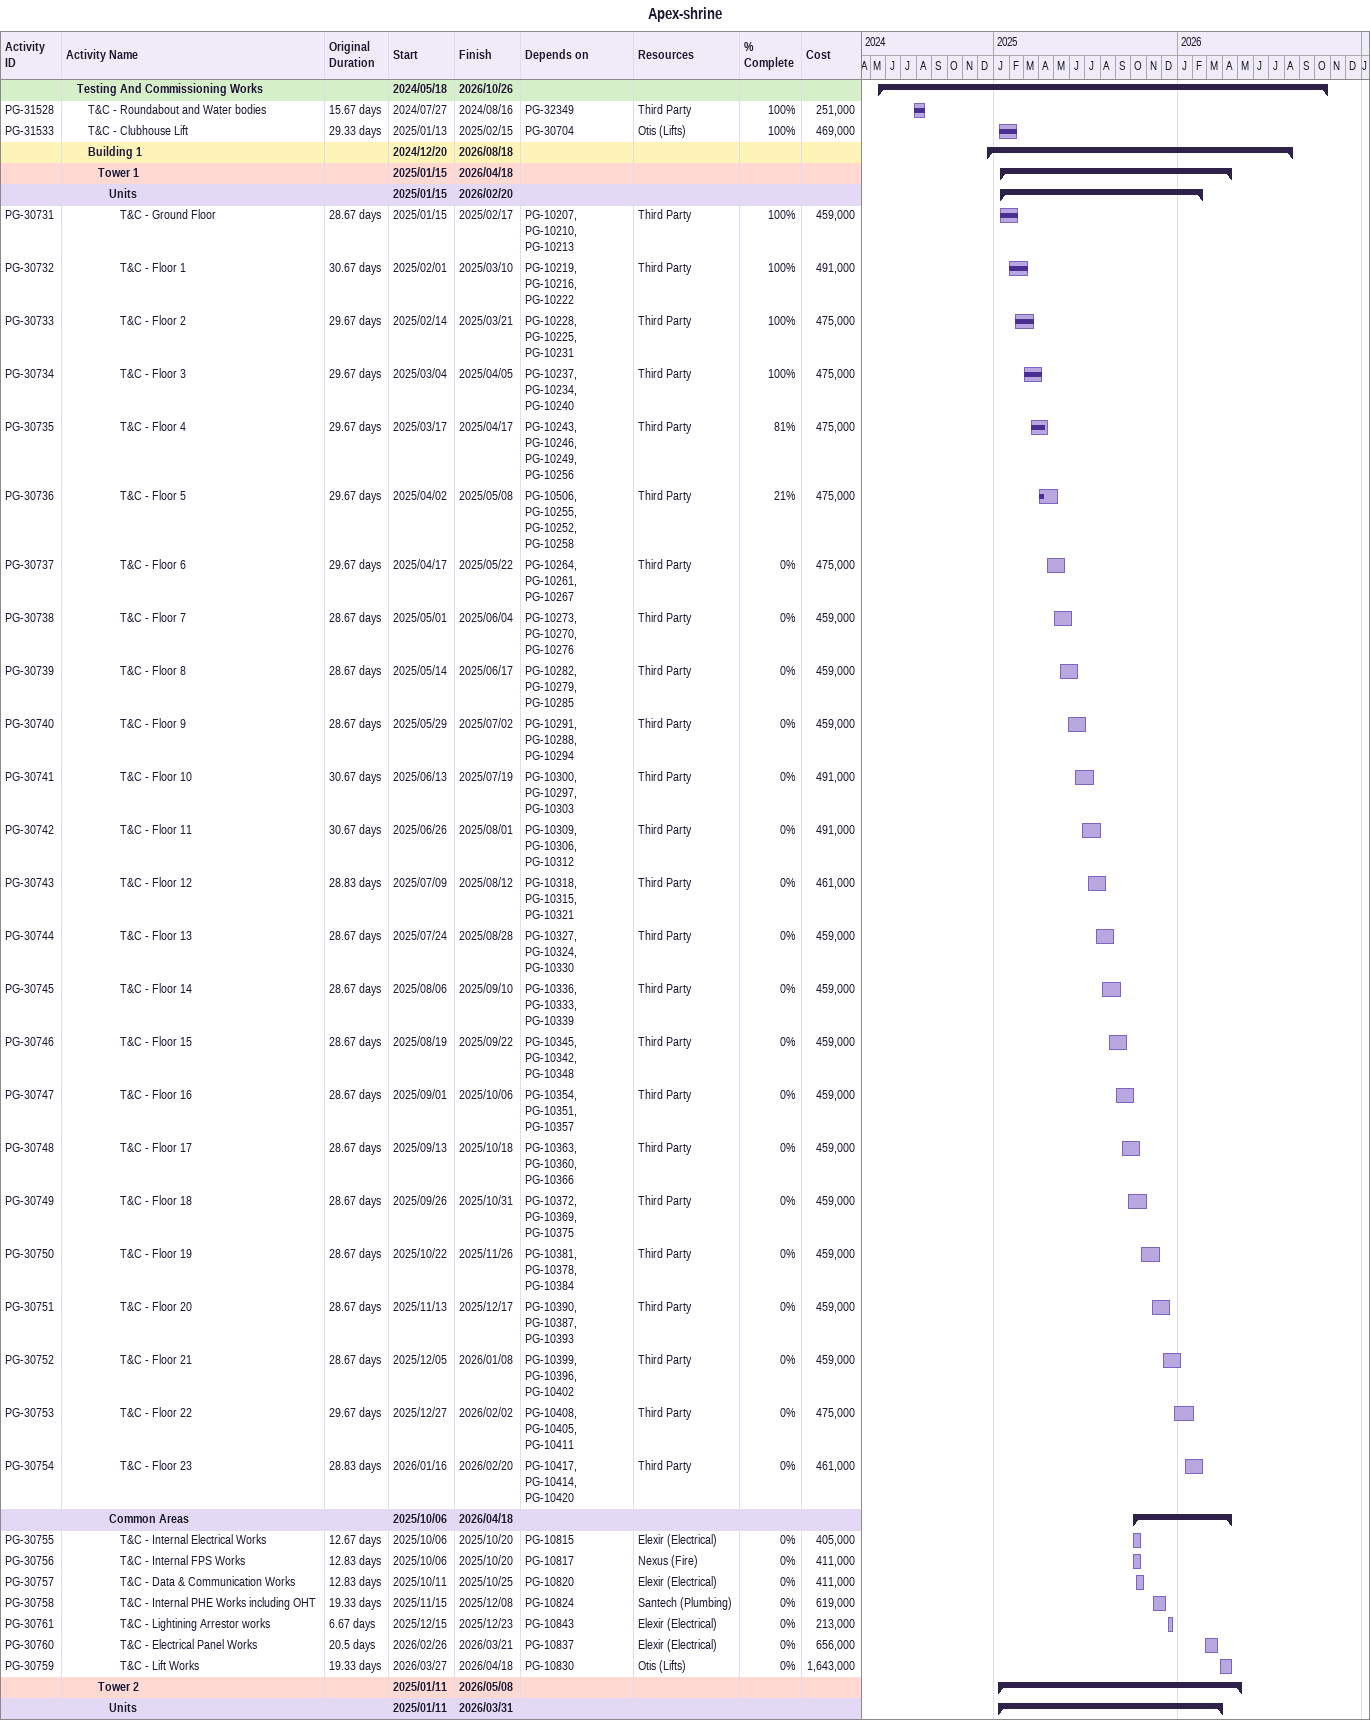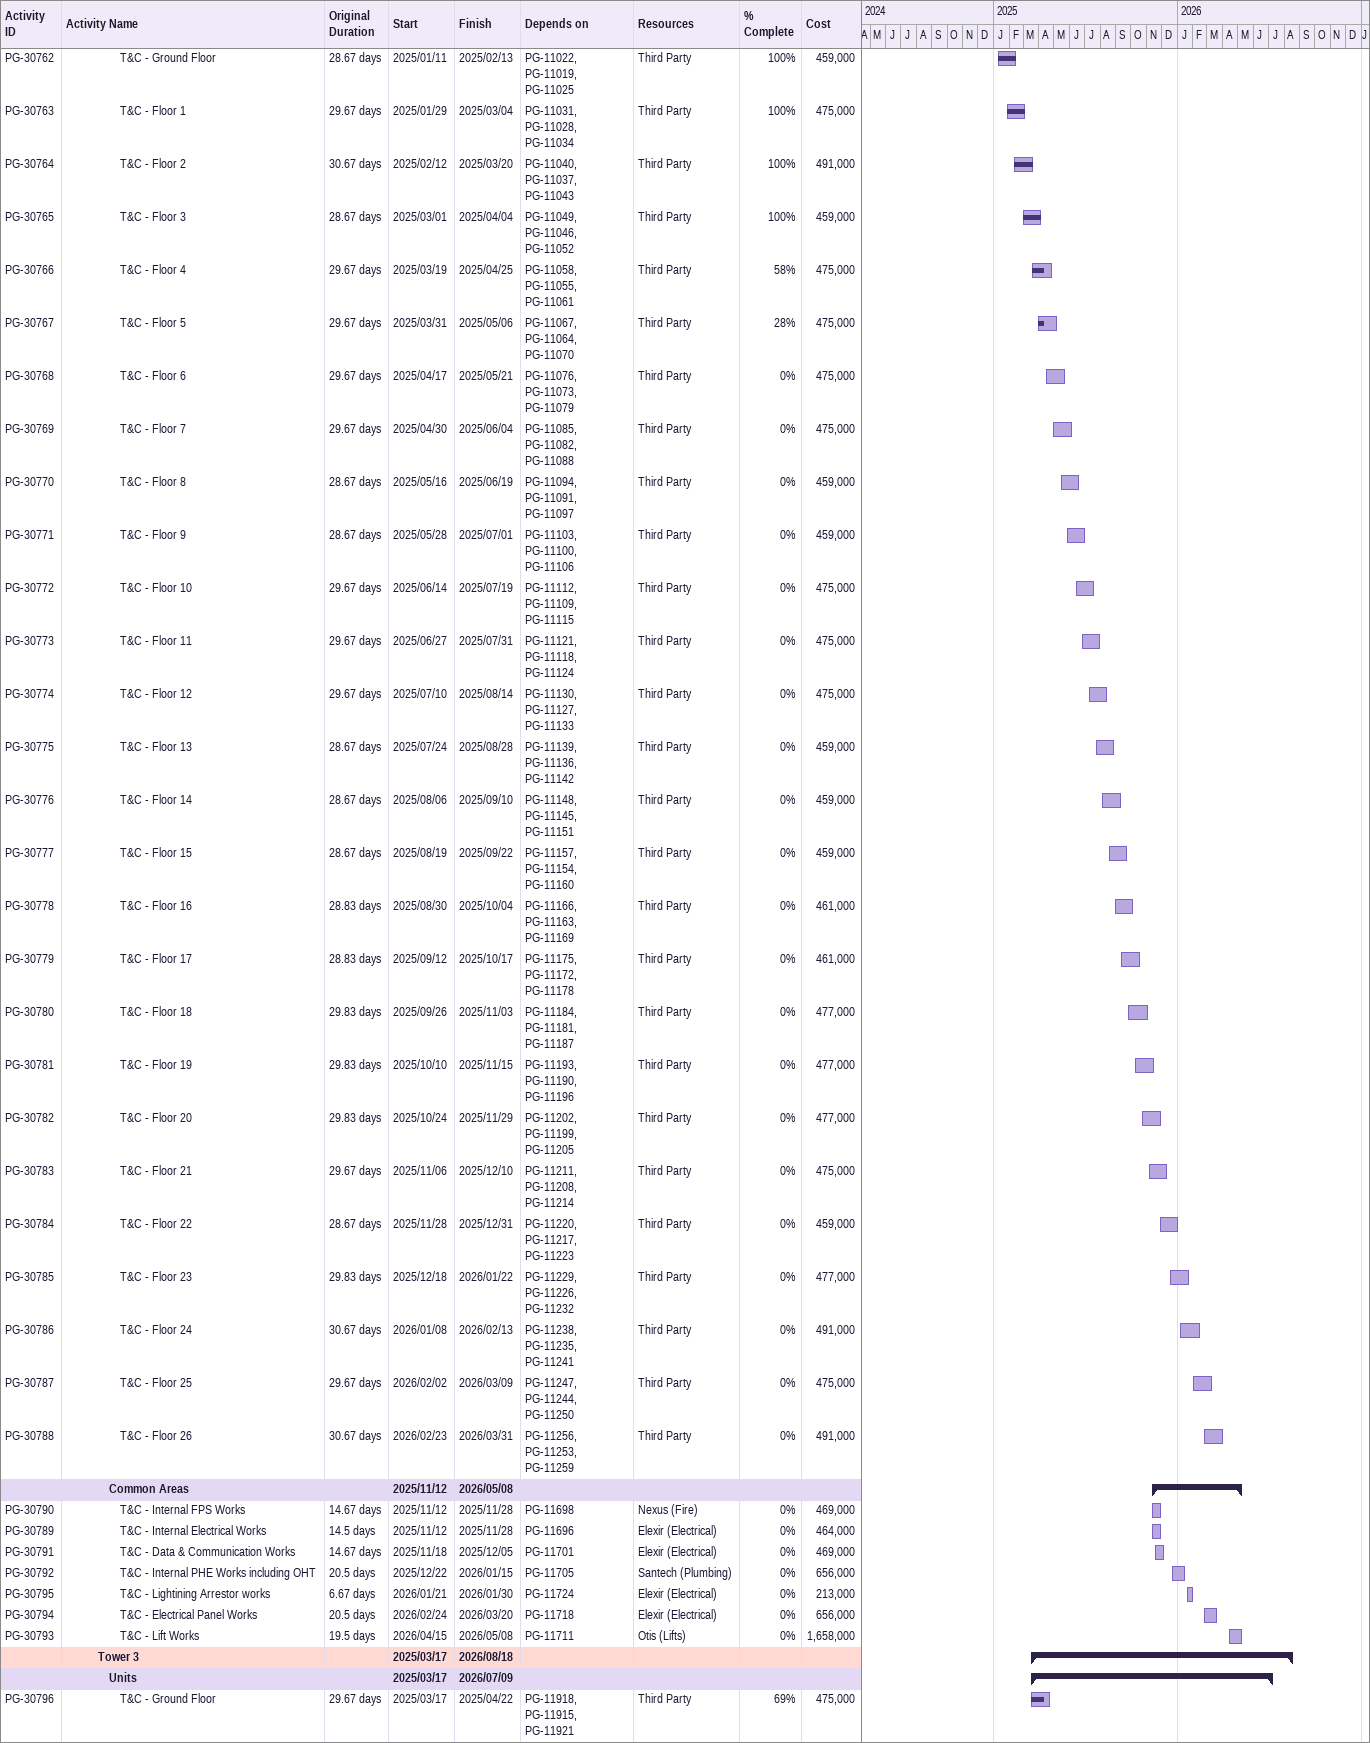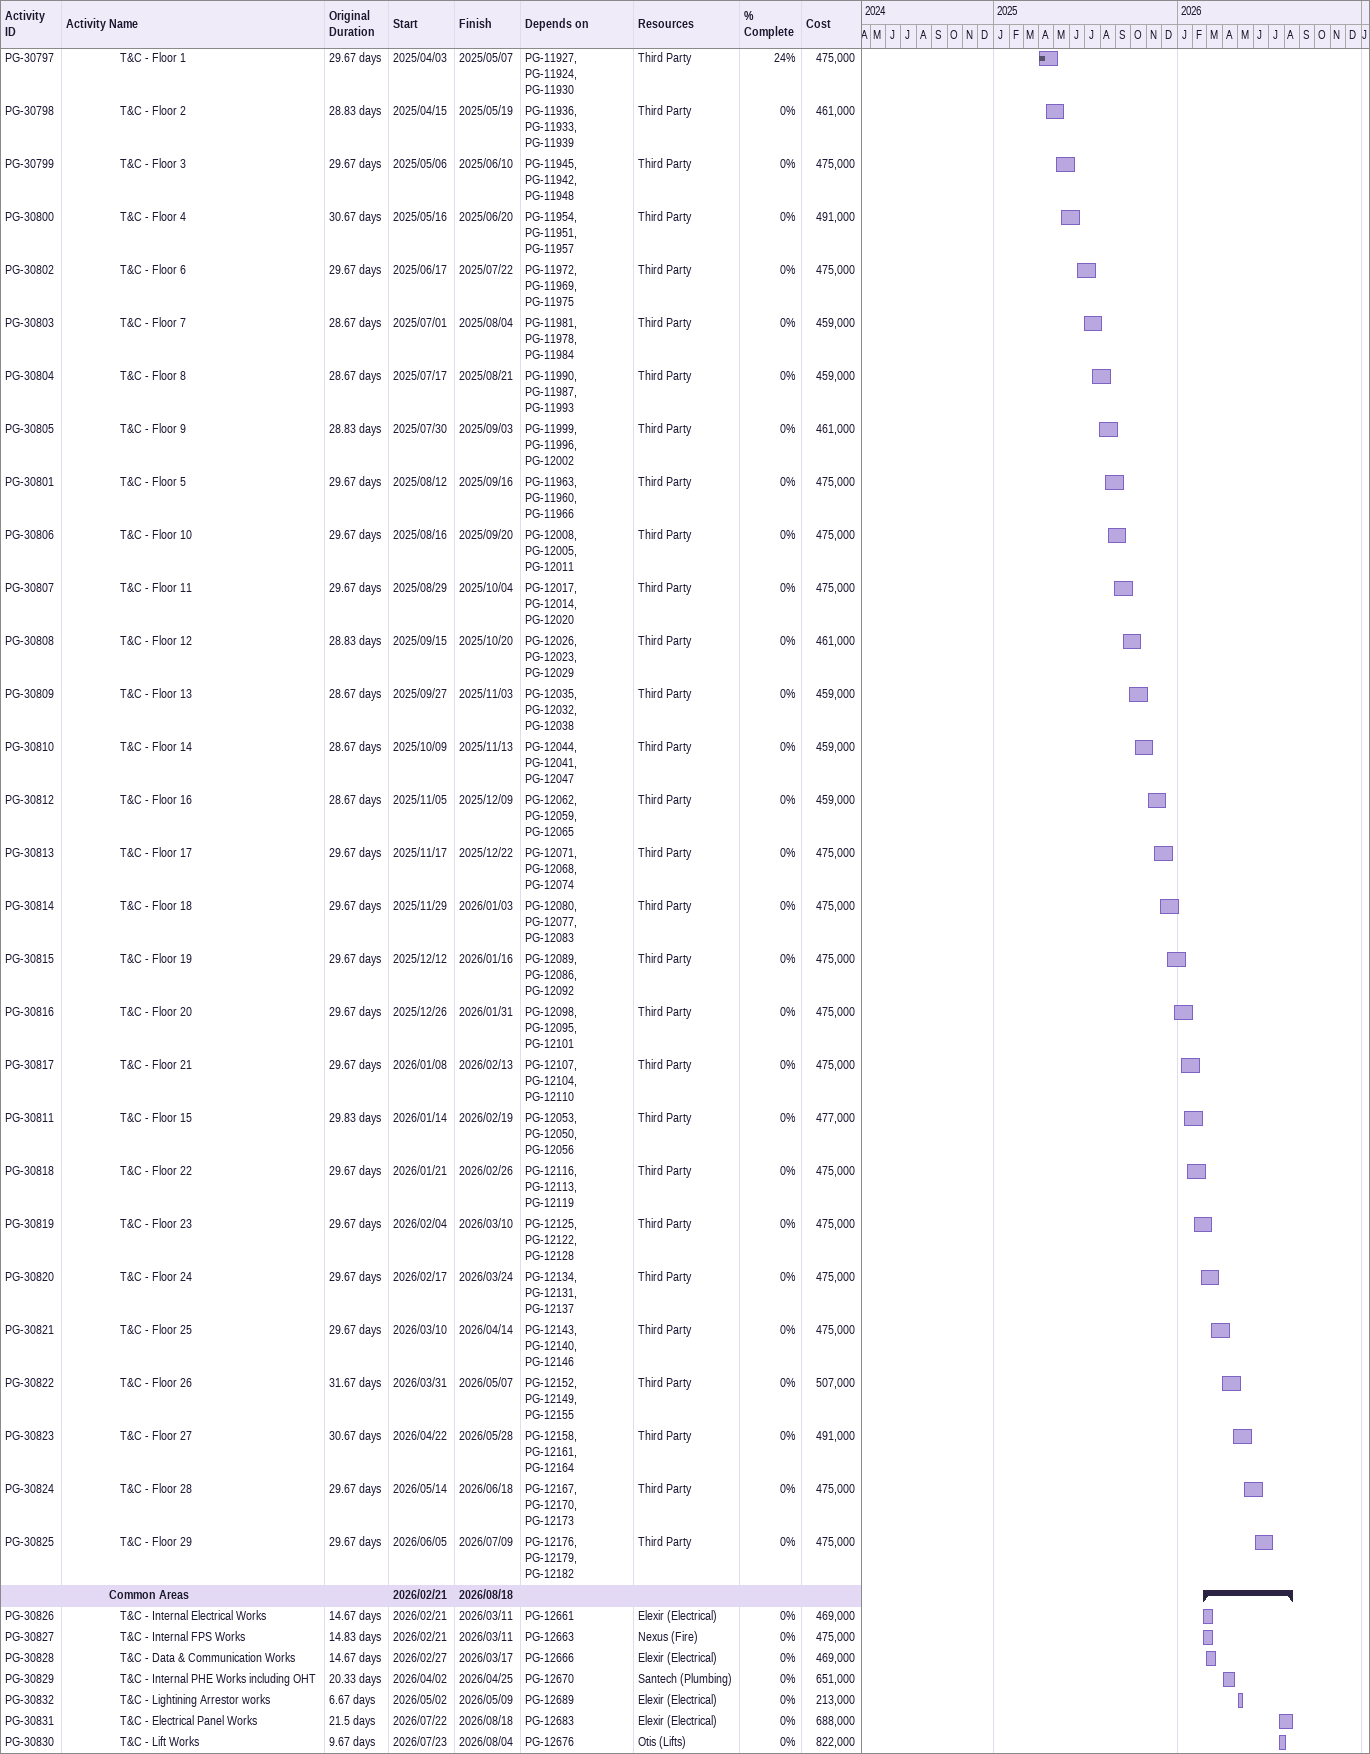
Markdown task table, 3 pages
Apex-shrine

| ID | Level | Task | Original duration | Start | Finish | Predecessors | Resources | % complete | Cost |
|---|---|---|---|---|---|---|---|---|---|
|  | 2 | **Testing And Commissioning Works** |  | 2024-05-18 | 2026-10-26 |  |  |  |  |
| PG-31528 | 3 | T&C - Roundabout and Water bodies | 15.67d | 2024-07-27 | 2024-08-16 | PG-32349 | Third Party | 100 | 251000 |
| PG-31533 | 3 | T&C - Clubhouse Lift | 29.33d | 2025-01-13 | 2025-02-15 | PG-30704 | Otis (Lifts) | 100 | 469000 |
|  | 3 | **Building 1** |  | 2024-12-20 | 2026-08-18 |  |  |  |  |
|  | 4 | **Tower 1** |  | 2025-01-15 | 2026-04-18 |  |  |  |  |
|  | 5 | **Units** |  | 2025-01-15 | 2026-02-20 |  |  |  |  |
| PG-30731 | 6 | T&C - Ground Floor | 28.67d | 2025-01-15 | 2025-02-17 | PG-10207, PG-10210, PG-10213 | Third Party | 100 | 459000 |
| PG-30732 | 6 | T&C - Floor 1 | 30.67d | 2025-02-01 | 2025-03-10 | PG-10219, PG-10216, PG-10222 | Third Party | 100 | 491000 |
| PG-30733 | 6 | T&C - Floor 2 | 29.67d | 2025-02-14 | 2025-03-21 | PG-10228, PG-10225, PG-10231 | Third Party | 100 | 475000 |
| PG-30734 | 6 | T&C - Floor 3 | 29.67d | 2025-03-04 | 2025-04-05 | PG-10237, PG-10234, PG-10240 | Third Party | 100 | 475000 |
| PG-30735 | 6 | T&C - Floor 4 | 29.67d | 2025-03-17 | 2025-04-17 | PG-10243, PG-10246, PG-10249, PG-10256 | Third Party | 81 | 475000 |
| PG-30736 | 6 | T&C - Floor 5 | 29.67d | 2025-04-02 | 2025-05-08 | PG-10506, PG-10255, PG-10252, PG-10258 | Third Party | 21 | 475000 |
| PG-30737 | 6 | T&C - Floor 6 | 29.67d | 2025-04-17 | 2025-05-22 | PG-10264, PG-10261, PG-10267 | Third Party | 0 | 475000 |
| PG-30738 | 6 | T&C - Floor 7 | 28.67d | 2025-05-01 | 2025-06-04 | PG-10273, PG-10270, PG-10276 | Third Party | 0 | 459000 |
| PG-30739 | 6 | T&C - Floor 8 | 28.67d | 2025-05-14 | 2025-06-17 | PG-10282, PG-10279, PG-10285 | Third Party | 0 | 459000 |
| PG-30740 | 6 | T&C - Floor 9 | 28.67d | 2025-05-29 | 2025-07-02 | PG-10291, PG-10288, PG-10294 | Third Party | 0 | 459000 |
| PG-30741 | 6 | T&C - Floor 10 | 30.67d | 2025-06-13 | 2025-07-19 | PG-10300, PG-10297, PG-10303 | Third Party | 0 | 491000 |
| PG-30742 | 6 | T&C - Floor 11 | 30.67d | 2025-06-26 | 2025-08-01 | PG-10309, PG-10306, PG-10312 | Third Party | 0 | 491000 |
| PG-30743 | 6 | T&C - Floor 12 | 28.83d | 2025-07-09 | 2025-08-12 | PG-10318, PG-10315, PG-10321 | Third Party | 0 | 461000 |
| PG-30744 | 6 | T&C - Floor 13 | 28.67d | 2025-07-24 | 2025-08-28 | PG-10327, PG-10324, PG-10330 | Third Party | 0 | 459000 |
| PG-30745 | 6 | T&C - Floor 14 | 28.67d | 2025-08-06 | 2025-09-10 | PG-10336, PG-10333, PG-10339 | Third Party | 0 | 459000 |
| PG-30746 | 6 | T&C - Floor 15 | 28.67d | 2025-08-19 | 2025-09-22 | PG-10345, PG-10342, PG-10348 | Third Party | 0 | 459000 |
| PG-30747 | 6 | T&C - Floor 16 | 28.67d | 2025-09-01 | 2025-10-06 | PG-10354, PG-10351, PG-10357 | Third Party | 0 | 459000 |
| PG-30748 | 6 | T&C - Floor 17 | 28.67d | 2025-09-13 | 2025-10-18 | PG-10363, PG-10360, PG-10366 | Third Party | 0 | 459000 |
| PG-30749 | 6 | T&C - Floor 18 | 28.67d | 2025-09-26 | 2025-10-31 | PG-10372, PG-10369, PG-10375 | Third Party | 0 | 459000 |
| PG-30750 | 6 | T&C - Floor 19 | 28.67d | 2025-10-22 | 2025-11-26 | PG-10381, PG-10378, PG-10384 | Third Party | 0 | 459000 |
| PG-30751 | 6 | T&C - Floor 20 | 28.67d | 2025-11-13 | 2025-12-17 | PG-10390, PG-10387, PG-10393 | Third Party | 0 | 459000 |
| PG-30752 | 6 | T&C - Floor 21 | 28.67d | 2025-12-05 | 2026-01-08 | PG-10399, PG-10396, PG-10402 | Third Party | 0 | 459000 |
| PG-30753 | 6 | T&C - Floor 22 | 29.67d | 2025-12-27 | 2026-02-02 | PG-10408, PG-10405, PG-10411 | Third Party | 0 | 475000 |
| PG-30754 | 6 | T&C - Floor 23 | 28.83d | 2026-01-16 | 2026-02-20 | PG-10417, PG-10414, PG-10420 | Third Party | 0 | 461000 |
|  | 5 | **Common Areas** |  | 2025-10-06 | 2026-04-18 |  |  |  |  |
| PG-30755 | 6 | T&C - Internal Electrical Works | 12.67d | 2025-10-06 | 2025-10-20 | PG-10815 | Elexir (Electrical) | 0 | 405000 |
| PG-30756 | 6 | T&C - Internal FPS Works | 12.83d | 2025-10-06 | 2025-10-20 | PG-10817 | Nexus (Fire) | 0 | 411000 |
| PG-30757 | 6 | T&C - Data & Communication Works | 12.83d | 2025-10-11 | 2025-10-25 | PG-10820 | Elexir (Electrical) | 0 | 411000 |
| PG-30758 | 6 | T&C - Internal PHE Works including OHT | 19.33d | 2025-11-15 | 2025-12-08 | PG-10824 | Santech (Plumbing) | 0 | 619000 |
| PG-30761 | 6 | T&C - Lightining Arrestor works | 6.67d | 2025-12-15 | 2025-12-23 | PG-10843 | Elexir (Electrical) | 0 | 213000 |
| PG-30760 | 6 | T&C - Electrical Panel Works | 20.5d | 2026-02-26 | 2026-03-21 | PG-10837 | Elexir (Electrical) | 0 | 656000 |
| PG-30759 | 6 | T&C - Lift Works | 19.33d | 2026-03-27 | 2026-04-18 | PG-10830 | Otis (Lifts) | 0 | 1643000 |
|  | 4 | **Tower 2** |  | 2025-01-11 | 2026-05-08 |  |  |  |  |
|  | 5 | **Units** |  | 2025-01-11 | 2026-03-31 |  |  |  |  |
| PG-30762 | 6 | T&C - Ground Floor | 28.67d | 2025-01-11 | 2025-02-13 | PG-11022, PG-11019, PG-11025 | Third Party | 100 | 459000 |
| PG-30763 | 6 | T&C - Floor 1 | 29.67d | 2025-01-29 | 2025-03-04 | PG-11031, PG-11028, PG-11034 | Third Party | 100 | 475000 |
| PG-30764 | 6 | T&C - Floor 2 | 30.67d | 2025-02-12 | 2025-03-20 | PG-11040, PG-11037, PG-11043 | Third Party | 100 | 491000 |
| PG-30765 | 6 | T&C - Floor 3 | 28.67d | 2025-03-01 | 2025-04-04 | PG-11049, PG-11046, PG-11052 | Third Party | 100 | 459000 |
| PG-30766 | 6 | T&C - Floor 4 | 29.67d | 2025-03-19 | 2025-04-25 | PG-11058, PG-11055, PG-11061 | Third Party | 58 | 475000 |
| PG-30767 | 6 | T&C - Floor 5 | 29.67d | 2025-03-31 | 2025-05-06 | PG-11067, PG-11064, PG-11070 | Third Party | 28 | 475000 |
| PG-30768 | 6 | T&C - Floor 6 | 29.67d | 2025-04-17 | 2025-05-21 | PG-11076, PG-11073, PG-11079 | Third Party | 0 | 475000 |
| PG-30769 | 6 | T&C - Floor 7 | 29.67d | 2025-04-30 | 2025-06-04 | PG-11085, PG-11082, PG-11088 | Third Party | 0 | 475000 |
| PG-30770 | 6 | T&C - Floor 8 | 28.67d | 2025-05-16 | 2025-06-19 | PG-11094, PG-11091, PG-11097 | Third Party | 0 | 459000 |
| PG-30771 | 6 | T&C - Floor 9 | 28.67d | 2025-05-28 | 2025-07-01 | PG-11103, PG-11100, PG-11106 | Third Party | 0 | 459000 |
| PG-30772 | 6 | T&C - Floor 10 | 29.67d | 2025-06-14 | 2025-07-19 | PG-11112, PG-11109, PG-11115 | Third Party | 0 | 475000 |
| PG-30773 | 6 | T&C - Floor 11 | 29.67d | 2025-06-27 | 2025-07-31 | PG-11121, PG-11118, PG-11124 | Third Party | 0 | 475000 |
| PG-30774 | 6 | T&C - Floor 12 | 29.67d | 2025-07-10 | 2025-08-14 | PG-11130, PG-11127, PG-11133 | Third Party | 0 | 475000 |
| PG-30775 | 6 | T&C - Floor 13 | 28.67d | 2025-07-24 | 2025-08-28 | PG-11139, PG-11136, PG-11142 | Third Party | 0 | 459000 |
| PG-30776 | 6 | T&C - Floor 14 | 28.67d | 2025-08-06 | 2025-09-10 | PG-11148, PG-11145, PG-11151 | Third Party | 0 | 459000 |
| PG-30777 | 6 | T&C - Floor 15 | 28.67d | 2025-08-19 | 2025-09-22 | PG-11157, PG-11154, PG-11160 | Third Party | 0 | 459000 |
| PG-30778 | 6 | T&C - Floor 16 | 28.83d | 2025-08-30 | 2025-10-04 | PG-11166, PG-11163, PG-11169 | Third Party | 0 | 461000 |
| PG-30779 | 6 | T&C - Floor 17 | 28.83d | 2025-09-12 | 2025-10-17 | PG-11175, PG-11172, PG-11178 | Third Party | 0 | 461000 |
| PG-30780 | 6 | T&C - Floor 18 | 29.83d | 2025-09-26 | 2025-11-03 | PG-11184, PG-11181, PG-11187 | Third Party | 0 | 477000 |
| PG-30781 | 6 | T&C - Floor 19 | 29.83d | 2025-10-10 | 2025-11-15 | PG-11193, PG-11190, PG-11196 | Third Party | 0 | 477000 |
| PG-30782 | 6 | T&C - Floor 20 | 29.83d | 2025-10-24 | 2025-11-29 | PG-11202, PG-11199, PG-11205 | Third Party | 0 | 477000 |
| PG-30783 | 6 | T&C - Floor 21 | 29.67d | 2025-11-06 | 2025-12-10 | PG-11211, PG-11208, PG-11214 | Third Party | 0 | 475000 |
| PG-30784 | 6 | T&C - Floor 22 | 28.67d | 2025-11-28 | 2025-12-31 | PG-11220, PG-11217, PG-11223 | Third Party | 0 | 459000 |
| PG-30785 | 6 | T&C - Floor 23 | 29.83d | 2025-12-18 | 2026-01-22 | PG-11229, PG-11226, PG-11232 | Third Party | 0 | 477000 |
| PG-30786 | 6 | T&C - Floor 24 | 30.67d | 2026-01-08 | 2026-02-13 | PG-11238, PG-11235, PG-11241 | Third Party | 0 | 491000 |
| PG-30787 | 6 | T&C - Floor 25 | 29.67d | 2026-02-02 | 2026-03-09 | PG-11247, PG-11244, PG-11250 | Third Party | 0 | 475000 |
| PG-30788 | 6 | T&C - Floor 26 | 30.67d | 2026-02-23 | 2026-03-31 | PG-11256, PG-11253, PG-11259 | Third Party | 0 | 491000 |
|  | 5 | **Common Areas** |  | 2025-11-12 | 2026-05-08 |  |  |  |  |
| PG-30790 | 6 | T&C - Internal FPS Works | 14.67d | 2025-11-12 | 2025-11-28 | PG-11698 | Nexus (Fire) | 0 | 469000 |
| PG-30789 | 6 | T&C - Internal Electrical Works | 14.5d | 2025-11-12 | 2025-11-28 | PG-11696 | Elexir (Electrical) | 0 | 464000 |
| PG-30791 | 6 | T&C - Data & Communication Works | 14.67d | 2025-11-18 | 2025-12-05 | PG-11701 | Elexir (Electrical) | 0 | 469000 |
| PG-30792 | 6 | T&C - Internal PHE Works including OHT | 20.5d | 2025-12-22 | 2026-01-15 | PG-11705 | Santech (Plumbing) | 0 | 656000 |
| PG-30795 | 6 | T&C - Lightining Arrestor works | 6.67d | 2026-01-21 | 2026-01-30 | PG-11724 | Elexir (Electrical) | 0 | 213000 |
| PG-30794 | 6 | T&C - Electrical Panel Works | 20.5d | 2026-02-24 | 2026-03-20 | PG-11718 | Elexir (Electrical) | 0 | 656000 |
| PG-30793 | 6 | T&C - Lift Works | 19.5d | 2026-04-15 | 2026-05-08 | PG-11711 | Otis (Lifts) | 0 | 1658000 |
|  | 4 | **Tower 3** |  | 2025-03-17 | 2026-08-18 |  |  |  |  |
|  | 5 | **Units** |  | 2025-03-17 | 2026-07-09 |  |  |  |  |
| PG-30796 | 6 | T&C - Ground Floor | 29.67d | 2025-03-17 | 2025-04-22 | PG-11918, PG-11915, PG-11921 | Third Party | 69 | 475000 |
| PG-30797 | 6 | T&C - Floor 1 | 29.67d | 2025-04-03 | 2025-05-07 | PG-11927, PG-11924, PG-11930 | Third Party | 24 | 475000 |
| PG-30798 | 6 | T&C - Floor 2 | 28.83d | 2025-04-15 | 2025-05-19 | PG-11936, PG-11933, PG-11939 | Third Party | 0 | 461000 |
| PG-30799 | 6 | T&C - Floor 3 | 29.67d | 2025-05-06 | 2025-06-10 | PG-11945, PG-11942, PG-11948 | Third Party | 0 | 475000 |
| PG-30800 | 6 | T&C - Floor 4 | 30.67d | 2025-05-16 | 2025-06-20 | PG-11954, PG-11951, PG-11957 | Third Party | 0 | 491000 |
| PG-30802 | 6 | T&C - Floor 6 | 29.67d | 2025-06-17 | 2025-07-22 | PG-11972, PG-11969, PG-11975 | Third Party | 0 | 475000 |
| PG-30803 | 6 | T&C - Floor 7 | 28.67d | 2025-07-01 | 2025-08-04 | PG-11981, PG-11978, PG-11984 | Third Party | 0 | 459000 |
| PG-30804 | 6 | T&C - Floor 8 | 28.67d | 2025-07-17 | 2025-08-21 | PG-11990, PG-11987, PG-11993 | Third Party | 0 | 459000 |
| PG-30805 | 6 | T&C - Floor 9 | 28.83d | 2025-07-30 | 2025-09-03 | PG-11999, PG-11996, PG-12002 | Third Party | 0 | 461000 |
| PG-30801 | 6 | T&C - Floor 5 | 29.67d | 2025-08-12 | 2025-09-16 | PG-11963, PG-11960, PG-11966 | Third Party | 0 | 475000 |
| PG-30806 | 6 | T&C - Floor 10 | 29.67d | 2025-08-16 | 2025-09-20 | PG-12008, PG-12005, PG-12011 | Third Party | 0 | 475000 |
| PG-30807 | 6 | T&C - Floor 11 | 29.67d | 2025-08-29 | 2025-10-04 | PG-12017, PG-12014, PG-12020 | Third Party | 0 | 475000 |
| PG-30808 | 6 | T&C - Floor 12 | 28.83d | 2025-09-15 | 2025-10-20 | PG-12026, PG-12023, PG-12029 | Third Party | 0 | 461000 |
| PG-30809 | 6 | T&C - Floor 13 | 28.67d | 2025-09-27 | 2025-11-03 | PG-12035, PG-12032, PG-12038 | Third Party | 0 | 459000 |
| PG-30810 | 6 | T&C - Floor 14 | 28.67d | 2025-10-09 | 2025-11-13 | PG-12044, PG-12041, PG-12047 | Third Party | 0 | 459000 |
| PG-30812 | 6 | T&C - Floor 16 | 28.67d | 2025-11-05 | 2025-12-09 | PG-12062, PG-12059, PG-12065 | Third Party | 0 | 459000 |
| PG-30813 | 6 | T&C - Floor 17 | 29.67d | 2025-11-17 | 2025-12-22 | PG-12071, PG-12068, PG-12074 | Third Party | 0 | 475000 |
| PG-30814 | 6 | T&C - Floor 18 | 29.67d | 2025-11-29 | 2026-01-03 | PG-12080, PG-12077, PG-12083 | Third Party | 0 | 475000 |
| PG-30815 | 6 | T&C - Floor 19 | 29.67d | 2025-12-12 | 2026-01-16 | PG-12089, PG-12086, PG-12092 | Third Party | 0 | 475000 |
| PG-30816 | 6 | T&C - Floor 20 | 29.67d | 2025-12-26 | 2026-01-31 | PG-12098, PG-12095, PG-12101 | Third Party | 0 | 475000 |
| PG-30817 | 6 | T&C - Floor 21 | 29.67d | 2026-01-08 | 2026-02-13 | PG-12107, PG-12104, PG-12110 | Third Party | 0 | 475000 |
| PG-30811 | 6 | T&C - Floor 15 | 29.83d | 2026-01-14 | 2026-02-19 | PG-12053, PG-12050, PG-12056 | Third Party | 0 | 477000 |
| PG-30818 | 6 | T&C - Floor 22 | 29.67d | 2026-01-21 | 2026-02-26 | PG-12116, PG-12113, PG-12119 | Third Party | 0 | 475000 |
| PG-30819 | 6 | T&C - Floor 23 | 29.67d | 2026-02-04 | 2026-03-10 | PG-12125, PG-12122, PG-12128 | Third Party | 0 | 475000 |
| PG-30820 | 6 | T&C - Floor 24 | 29.67d | 2026-02-17 | 2026-03-24 | PG-12134, PG-12131, PG-12137 | Third Party | 0 | 475000 |
| PG-30821 | 6 | T&C - Floor 25 | 29.67d | 2026-03-10 | 2026-04-14 | PG-12143, PG-12140, PG-12146 | Third Party | 0 | 475000 |
| PG-30822 | 6 | T&C - Floor 26 | 31.67d | 2026-03-31 | 2026-05-07 | PG-12152, PG-12149, PG-12155 | Third Party | 0 | 507000 |
| PG-30823 | 6 | T&C - Floor 27 | 30.67d | 2026-04-22 | 2026-05-28 | PG-12158, PG-12161, PG-12164 | Third Party | 0 | 491000 |
| PG-30824 | 6 | T&C - Floor 28 | 29.67d | 2026-05-14 | 2026-06-18 | PG-12167, PG-12170, PG-12173 | Third Party | 0 | 475000 |
| PG-30825 | 6 | T&C - Floor 29 | 29.67d | 2026-06-05 | 2026-07-09 | PG-12176, PG-12179, PG-12182 | Third Party | 0 | 475000 |
|  | 5 | **Common Areas** |  | 2026-02-21 | 2026-08-18 |  |  |  |  |
| PG-30826 | 6 | T&C - Internal Electrical Works | 14.67d | 2026-02-21 | 2026-03-11 | PG-12661 | Elexir (Electrical) | 0 | 469000 |
| PG-30827 | 6 | T&C - Internal FPS Works | 14.83d | 2026-02-21 | 2026-03-11 | PG-12663 | Nexus (Fire) | 0 | 475000 |
| PG-30828 | 6 | T&C - Data & Communication Works | 14.67d | 2026-02-27 | 2026-03-17 | PG-12666 | Elexir (Electrical) | 0 | 469000 |
| PG-30829 | 6 | T&C - Internal PHE Works including OHT | 20.33d | 2026-04-02 | 2026-04-25 | PG-12670 | Santech (Plumbing) | 0 | 651000 |
| PG-30832 | 6 | T&C - Lightining Arrestor works | 6.67d | 2026-05-02 | 2026-05-09 | PG-12689 | Elexir (Electrical) | 0 | 213000 |
| PG-30831 | 6 | T&C - Electrical Panel Works | 21.5d | 2026-07-22 | 2026-08-18 | PG-12683 | Elexir (Electrical) | 0 | 688000 |
| PG-30830 | 6 | T&C - Lift Works | 9.67d | 2026-07-23 | 2026-08-04 | PG-12676 | Otis (Lifts) | 0 | 822000 |
